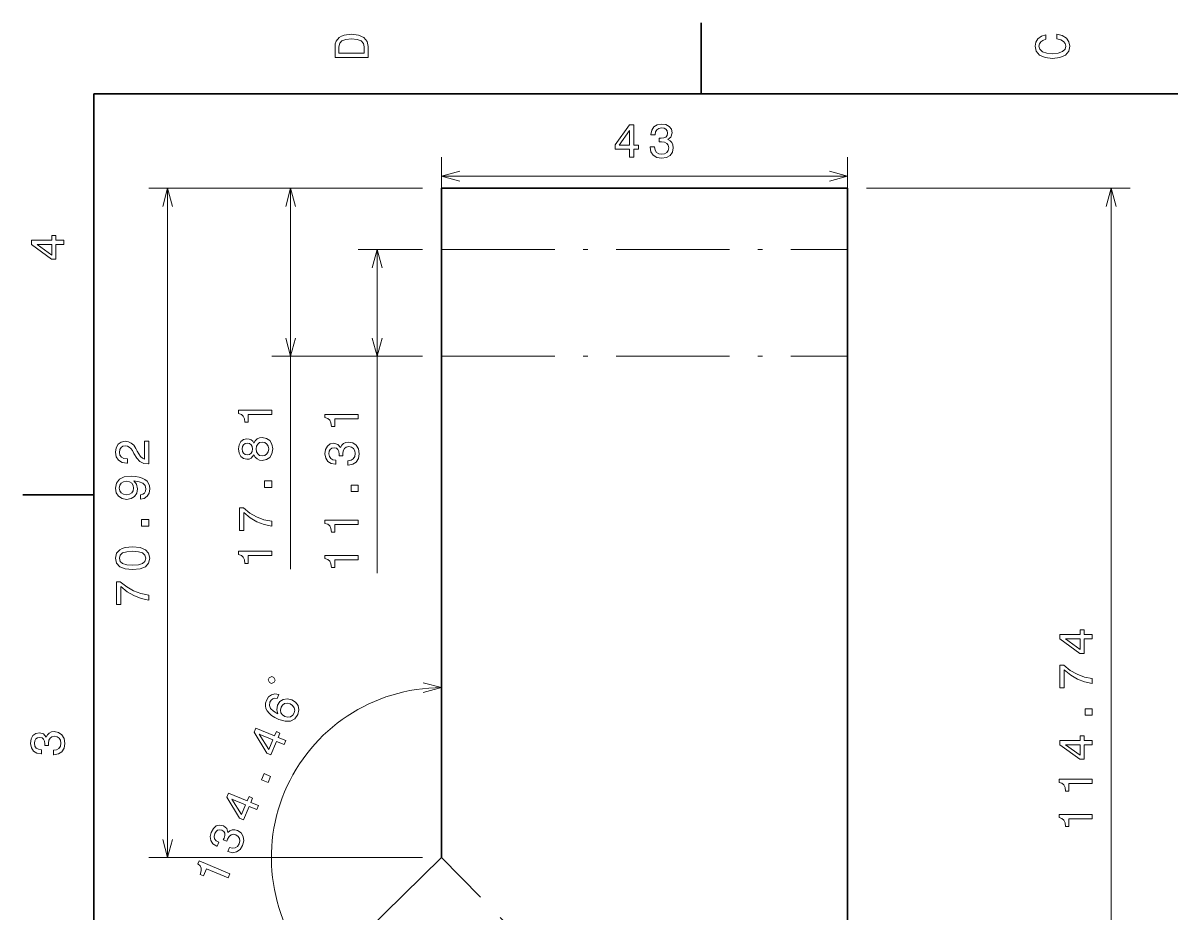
# Model space of a CAD drawing. Extents: x 0 to 297, y 0 to 210.
# Drawn here: x 2.5 to 124, y 113.2 to 207.5 of the extents above; entities that cross this region are included whole.
import ezdxf

# ---------------------------------------------------------------- set-up
doc = ezdxf.new("R2010")
doc.units = 0
doc.linetypes.add('DASHDOT', pattern=[18.5, 12, -3, 0.5, -3])

msp = doc.modelspace()

# ---------------------------------------------------------------- linework, layer by layer
at = {"color": 7, "lineweight": 35, "ltscale": 0.1875}
for p, q in [((74.300003, 200), (74.300003, 207.5)), ((10, 157.5), (2.5, 157.5))]:
    msp.add_line(p, q, dxfattribs=at)
at = {"color": 7, "lineweight": 35}
for p, q in [((287, 200), (10, 200)), ((10, 200), (10, 10)), ((46.8041, 189.995148), (89.804108, 189.995148)), ((46.8041, 172.182983), (46.8041, 119.073425)), ((89.804108, 75.258858), (89.804108, 172.182983))]:
    msp.add_line(p, q, dxfattribs=at)
at = {"color": 7, "lineweight": 13, "ltscale": 0.477097}
for p, q in [((46.8041, 174.182983), (46.8041, 193.266876)), ((89.804108, 174.182983), (89.804108, 193.266876))]:
    msp.add_line(p, q, dxfattribs=at)
at = {"color": 7, "lineweight": 13}
for p, q in [((46.8041, 191.266876), (89.804108, 191.266876)), ((44.8041, 189.995148), (15.813324, 189.995148)), ((17.813324, 119.073425), (17.813324, 189.995148)), ((30.835213, 149.63797), (30.835213, 189.995148)), ((91.804108, 189.995148), (119.704849, 189.995148)), ((117.704849, 75.258858), (117.704849, 189.995148)), ((39.997482, 149.202866), (39.997482, 183.495148)), ((44.8041, 119.073425), (15.813324, 119.073425))]:
    msp.add_line(p, q, dxfattribs=at)
at = {"color": 7, "lineweight": 13, "ltscale": 0.399222}
for p, q in [((44.8041, 189.995148), (28.835213, 189.995148)), ((44.8041, 172.182983), (28.835213, 172.182983))]:
    msp.add_line(p, q, dxfattribs=at)
at = {"color": 7, "lineweight": 35, "ltscale": 0.1625}
for p, q in [((46.8041, 183.495148), (46.8041, 189.995148)), ((89.804108, 183.495148), (89.804108, 189.995148))]:
    msp.add_line(p, q, dxfattribs=at)
at = {"color": 7, "lineweight": 13, "ltscale": 0.170165}
for p, q in [((44.8041, 183.495148), (37.997482, 183.495148)), ((44.8041, 172.182983), (37.997482, 172.182983))]:
    msp.add_line(p, q, dxfattribs=at)
at = {"color": 7, "lineweight": 35, "ltscale": 0.282804}
for p, q in [((46.8041, 172.182983), (46.8041, 183.495148)), ((89.804108, 172.182983), (89.804108, 183.495148)), ((46.8041, 119.073425), (38.730499, 111.149918))]:
    msp.add_line(p, q, dxfattribs=at)
at = {"color": 7, "linetype": 'DASHDOT', "lineweight": 13}
for p, q in [((46.8041, 183.495148), (89.804108, 183.495148)), ((46.8041, 172.182983), (89.804108, 172.182983)), ((89.804108, 75.258858), (46.8041, 119.073425))]:
    msp.add_line(p, q, dxfattribs=at)
at = {"color": 7, "lineweight": 13}
for points in [[(35.533215, 204.994965), (35.533215, 203.829971), (39.033215, 203.829971), (39.033215, 204.994965), (38.922264, 205.544678), (38.584366, 205.953171), (38.034657, 206.205338), (37.283215, 206.296112), (36.516644, 206.215424), (36.21405, 206.114563), (35.971977, 205.973343), (35.644165, 205.56485), (35.563473, 205.297562)], [(35.951801, 204.959656), (36.027451, 205.342941), (36.259438, 205.605194), (36.672985, 205.761536), (37.283215, 205.811966), (37.873272, 205.756485), (38.286816, 205.600143), (38.533936, 205.332855), (38.614628, 204.959656), (38.614628, 204.298996), (35.951801, 204.298996)], [(111.93206, 205.817017), (112.35569, 205.716141), (112.658287, 205.549713), (112.844887, 205.317734), (112.905403, 205.045395), (112.814629, 204.71759), (112.54229, 204.460388), (112.098488, 204.28891), (111.483215, 204.233429), (110.872986, 204.28891), (110.424141, 204.455338), (110.151802, 204.71254), (110.055984, 205.045395), (110.106415, 205.287476), (110.247627, 205.494247), (110.474571, 205.655624), (110.787247, 205.766571), (110.787247, 206.245682), (110.308144, 206.094391), (109.94503, 205.832138), (109.718086, 205.474075), (109.637398, 205.045395), (109.763474, 204.510818), (110.116501, 204.10231), (110.696472, 203.840057), (111.483215, 203.749283), (112.269958, 203.840057), (112.84993, 204.10231), (113.208, 204.510818), (113.329041, 205.045395), (113.233215, 205.51442), (112.965927, 205.892654), (112.527161, 206.159943), (111.93206, 206.301163)], [(66.713463, 193.266876), (67.167358, 193.266876), (67.167358, 194.134308), (67.666634, 194.134308), (67.666634, 194.537766), (67.167358, 194.537766), (67.167358, 196.691223), (66.70842, 196.691223), (65.175278, 194.57811), (65.175278, 194.134308), (66.713463, 194.134308)], [(65.598915, 194.537766), (66.713463, 196.106216), (66.713463, 194.537766)], [(68.901215, 194.366302), (68.901215, 194.330994), (68.981911, 193.846848), (69.218941, 193.483734), (69.59214, 193.25174), (70.086372, 193.166016), (70.61087, 193.25174), (71.004242, 193.473648), (71.256401, 193.826675), (71.347183, 194.280563), (71.306839, 194.57811), (71.195885, 194.82019), (71.014328, 195.00679), (70.772255, 195.14296), (71.100067, 195.415298), (71.216057, 195.849014), (71.140411, 196.242386), (70.923553, 196.539932), (70.570526, 196.726532), (70.086372, 196.792099), (69.632484, 196.711395), (69.2845, 196.489502), (69.057556, 196.136475), (68.981911, 195.66745), (68.981911, 195.632156), (69.430756, 195.632156), (69.4711, 195.95491), (69.602226, 196.186905), (69.814041, 196.32811), (70.111588, 196.378555), (70.37384, 196.338196), (70.565483, 196.2323), (70.681473, 196.060822), (70.726868, 195.828842), (70.681473, 195.581711), (70.56044, 195.415298), (70.348625, 195.314423), (70.061157, 195.284164), (69.864471, 195.289215), (69.864471, 194.890793), (70.111588, 194.900879), (70.429314, 194.855499), (70.666344, 194.734451), (70.807556, 194.537766), (70.857986, 194.280563), (70.802513, 193.988052), (70.656258, 193.771194), (70.424271, 193.635025), (70.116638, 193.589645), (69.798912, 193.640076), (69.566925, 193.791367), (69.42067, 194.033447), (69.365196, 194.366302)], [(6.833213, 184.02739), (6.833213, 184.481277), (5.965778, 184.481277), (5.965778, 184.98056), (5.56232, 184.98056), (5.56232, 184.481277), (3.408862, 184.481277), (3.408862, 184.022339), (5.521974, 182.489197), (5.965778, 182.489197), (5.965778, 184.02739)], [(5.56232, 182.912827), (3.993876, 184.02739), (5.56232, 184.02739)], [(28.835213, 166.009293), (28.835213, 166.468231), (25.309998, 166.468231), (25.309998, 166.12529), (25.61763, 166.034515), (25.824409, 165.852951), (25.945442, 165.575577), (25.985786, 165.192291), (26.343857, 165.192291), (26.343857, 166.009293)], [(37.997482, 165.574203), (37.997482, 166.033142), (34.472267, 166.033142), (34.472267, 165.690201), (34.7799, 165.599426), (34.986679, 165.417862), (35.107712, 165.140488), (35.148056, 164.757202), (35.506126, 164.757202), (35.506126, 165.574203)], [(15.813324, 160.775787), (15.813324, 163.181412), (15.379608, 163.181412), (15.379608, 161.280121), (15.142578, 161.386017), (14.945892, 161.567581), (14.587814, 162.12738), (14.436523, 162.424927), (14.219666, 162.757782), (13.967499, 162.994812), (13.669952, 163.130981), (13.332062, 163.181412), (12.908432, 163.095673), (12.575577, 162.858643), (12.363754, 162.495529), (12.288101, 162.026505), (12.37384, 161.542358), (12.61087, 161.17421), (12.98912, 160.93718), (13.488403, 160.856476), (13.559006, 160.856476), (13.559006, 161.315414), (13.518661, 161.315414), (13.17572, 161.360809), (12.923553, 161.496979), (12.762177, 161.713837), (12.706696, 162.001297), (12.757126, 162.293808), (12.883209, 162.510666), (13.079895, 162.651871), (13.327011, 162.702301), (13.559006, 162.667007), (13.755692, 162.571182), (13.927155, 162.40979), (14.078461, 162.187897), (14.239838, 161.89035), (14.552521, 161.396103), (14.885376, 161.048126), (15.288834, 160.841354), (15.798187, 160.775787)], [(26.949043, 161.738693), (27.090256, 161.481491), (27.286942, 161.304977), (27.534058, 161.194016), (27.831612, 161.158722), (28.280457, 161.23941), (28.628441, 161.471405), (28.850342, 161.84964), (28.936081, 162.364044), (28.850342, 162.873413), (28.628441, 163.251663), (28.280457, 163.483643), (27.831612, 163.569382), (27.534058, 163.529037), (27.286942, 163.423126), (27.090256, 163.241577), (26.949043, 162.98941), (26.828011, 163.191147), (26.661583, 163.332352), (26.459854, 163.418091), (26.212738, 163.448349), (25.854668, 163.367645), (25.5672, 163.155838), (25.3806, 162.812897), (25.309998, 162.364044), (25.3806, 161.910156), (25.5672, 161.567215), (25.854668, 161.350357), (26.212738, 161.274719), (26.459854, 161.299927), (26.661583, 161.385666)], [(26.253082, 161.753815), (26.031181, 161.794159), (25.859711, 161.915207), (25.753799, 162.106842), (25.713455, 162.364044), (25.753799, 162.616211), (25.859711, 162.807861), (26.031181, 162.928894), (26.253082, 162.974274), (26.480026, 162.928894), (26.65654, 162.807861), (26.77253, 162.616211), (26.807838, 162.364044), (26.767487, 162.106842), (26.65654, 161.915207), (26.480026, 161.794159)], [(27.821526, 161.642868), (27.55423, 161.688263), (27.352501, 161.834518), (27.221382, 162.061462), (27.175987, 162.364044), (27.221382, 162.661606), (27.352501, 162.88855), (27.55423, 163.034805), (27.821526, 163.085236), (28.108986, 163.034805), (28.325844, 162.88855), (28.467056, 162.661606), (28.512444, 162.364044), (28.467056, 162.061462), (28.325844, 161.834518), (28.108986, 161.688263)], [(36.898056, 160.658066), (36.933365, 160.658066), (37.417511, 160.738754), (37.780624, 160.975784), (38.012611, 161.348984), (38.098351, 161.843231), (38.012611, 162.367722), (37.79071, 162.761093), (37.437683, 163.01326), (36.983795, 163.104034), (36.686241, 163.06369), (36.444168, 162.952744), (36.257568, 162.771179), (36.121399, 162.529099), (35.849068, 162.856918), (35.415352, 162.972916), (35.02198, 162.897263), (34.724426, 162.680405), (34.537827, 162.327377), (34.472267, 161.843231), (34.552956, 161.389343), (34.774857, 161.041351), (35.127884, 160.814407), (35.596909, 160.738754), (35.63221, 160.738754), (35.63221, 161.187607), (35.309441, 161.227951), (35.077454, 161.35907), (34.936241, 161.570892), (34.885811, 161.868439), (34.926155, 162.130692), (35.032066, 162.322327), (35.203537, 162.438324), (35.435524, 162.483719), (35.68264, 162.438324), (35.849068, 162.317291), (35.949928, 162.105469), (35.980194, 161.818008), (35.975151, 161.621323), (36.373566, 161.621323), (36.36348, 161.868439), (36.408867, 162.186172), (36.5299, 162.423203), (36.726585, 162.564407), (36.983795, 162.614838), (37.276299, 162.559372), (37.493156, 162.413116), (37.629326, 162.181122), (37.674713, 161.873489), (37.624283, 161.555756), (37.472984, 161.323776), (37.230911, 161.177521), (36.898056, 161.12204)], [(14.945892, 157.059937), (15.344299, 157.13559), (15.651947, 157.352448), (15.843582, 157.695389), (15.914185, 158.149277), (15.878891, 158.446823), (15.788101, 158.714127), (15.631775, 158.941071), (15.409866, 159.132706), (15.132492, 159.284012), (14.789551, 159.394958), (14.396179, 159.46051), (13.942291, 159.485733), (13.231186, 159.399994), (12.711746, 159.152878), (12.399063, 158.759506), (12.288101, 158.219879), (12.378891, 157.725647), (12.620956, 157.352448), (12.994156, 157.110367), (13.463181, 157.029678), (13.947327, 157.110367), (14.315491, 157.347412), (14.54747, 157.700424), (14.623123, 158.149277), (14.527298, 158.623337), (14.234787, 158.981415), (14.794586, 158.900726), (15.193008, 158.739334), (15.430038, 158.492218), (15.505692, 158.154327), (15.470383, 157.892075), (15.359436, 157.700424), (15.182922, 157.574356), (14.945892, 157.523911)], [(13.45813, 157.518875), (13.145462, 157.569305), (12.898346, 157.71051), (12.742004, 157.932419), (12.686523, 158.219879), (12.742004, 158.517441), (12.898346, 158.744385), (13.140411, 158.88559), (13.453094, 158.941071), (13.770813, 158.88559), (14.007843, 158.744385), (14.154099, 158.51239), (14.204529, 158.204758), (14.154099, 157.927383), (14.007843, 157.71051), (13.775864, 157.569305)], [(28.835213, 158.280045), (28.835213, 158.976013), (28.083771, 158.976013), (28.083771, 158.280045)], [(37.997482, 157.844955), (37.997482, 158.540924), (37.24604, 158.540924), (37.24604, 157.844955)], [(28.835213, 154.190994), (28.835213, 154.700363), (28.003082, 154.866791), (27.226425, 155.159302), (26.505241, 155.572845), (25.829453, 156.112473), (25.410858, 156.112473), (25.410858, 153.711884), (25.869797, 153.711884), (25.869797, 155.628311), (26.550629, 155.073563), (27.261726, 154.654968), (28.018211, 154.362473)], [(15.813324, 154.18631), (15.813324, 154.882278), (15.06189, 154.882278), (15.06189, 154.18631)], [(37.997482, 154.366135), (37.997482, 154.825073), (34.472267, 154.825073), (34.472267, 154.482132), (34.7799, 154.391357), (34.986679, 154.209793), (35.107712, 153.932419), (35.148056, 153.549133), (35.506126, 153.549133), (35.506126, 154.366135)], [(14.103668, 149.582855), (14.895462, 149.658493), (15.460297, 149.895538), (15.803238, 150.273773), (15.914185, 150.798264), (15.803238, 151.317719), (15.460297, 151.695969), (14.895462, 151.927948), (14.103668, 152.008652), (13.316925, 151.927948), (13.004242, 151.832138), (12.74704, 151.695969), (12.404099, 151.317719), (12.288101, 150.798264), (12.404099, 150.273773), (12.75209, 149.895538), (13.316925, 149.658493)], [(14.103668, 150.067001), (13.493439, 150.107346), (13.054672, 150.233429), (12.79747, 150.460373), (12.706696, 150.798264), (12.79747, 151.131119), (13.054672, 151.358063), (13.493439, 151.484146), (14.103668, 151.52449), (14.718948, 151.484146), (15.1577, 151.358063), (15.414902, 151.131119), (15.500641, 150.798264), (15.414902, 150.460373), (15.1577, 150.233429), (14.718948, 150.107346)], [(28.835213, 151.065201), (28.835213, 151.524139), (25.309998, 151.524139), (25.309998, 151.181198), (25.61763, 151.090424), (25.824409, 150.908859), (25.945442, 150.631485), (25.985786, 150.248199), (26.343857, 150.248199), (26.343857, 151.065201)], [(37.997482, 150.630112), (37.997482, 151.08905), (34.472267, 151.08905), (34.472267, 150.746109), (34.7799, 150.655334), (34.986679, 150.47377), (35.107712, 150.196396), (35.148056, 149.81311), (35.506126, 149.81311), (35.506126, 150.630112)], [(15.813324, 146.361237), (15.813324, 146.870605), (14.981186, 147.037033), (14.204529, 147.329544), (13.483353, 147.743088), (12.807556, 148.282715), (12.388977, 148.282715), (12.388977, 145.882126), (12.8479, 145.882126), (12.8479, 147.798553), (13.528748, 147.243805), (14.239838, 146.825211), (14.996323, 146.532715)], [(115.704849, 142.244446), (115.704849, 142.698334), (114.837418, 142.698334), (114.837418, 143.197617), (114.43396, 143.197617), (114.43396, 142.698334), (112.280502, 142.698334), (112.280502, 142.239395), (114.393616, 140.706253), (114.837418, 140.706253), (114.837418, 142.244446)], [(114.43396, 141.129883), (112.865517, 142.244446), (114.43396, 142.244446)], [(115.704849, 137.530029), (115.704849, 138.039398), (114.872719, 138.205826), (114.096062, 138.498322), (113.374878, 138.911865), (112.699089, 139.451492), (112.280502, 139.451492), (112.280502, 137.050919), (112.739433, 137.050919), (112.739433, 138.967346), (113.420273, 138.412598), (114.131363, 137.994003), (114.887848, 137.701492)], [(29.105278, 137.64505), (29.19558, 137.860199), (29.070732, 138.165665), (28.855583, 138.255966), (28.550125, 138.131119), (28.459824, 137.91597), (28.584671, 137.610504), (28.79982, 137.520203)], [(29.584908, 136.350952), (29.17115, 136.4207), (28.806259, 136.333191), (28.496826, 136.091156), (28.264618, 135.707306), (28.182014, 135.419281), (28.17083, 135.145035), (28.22715, 134.875259), (28.357597, 134.612671), (28.554802, 134.365814), (28.823433, 134.132751), (29.163475, 133.913452), (29.569534, 133.721146), (30.261093, 133.518387), (30.835709, 133.545212), (31.278214, 133.791565), (31.586662, 134.252808), (31.692284, 134.739014), (31.618156, 135.174866), (31.367722, 135.542511), (30.963783, 135.805038), (30.488831, 135.911392), (30.059586, 135.839966), (29.707092, 135.599579), (29.46093, 135.221588), (29.368515, 134.740784), (29.495003, 134.299362), (29.012756, 134.583817), (28.70784, 134.88681), (28.584923, 135.206406), (28.643242, 135.553864), (28.77803, 135.770752), (28.949852, 135.906479), (29.161407, 135.954422), (29.405342, 135.923141)], [(30.779106, 135.352005), (31.050606, 135.177887), (31.219162, 134.953995), (31.280144, 134.682281), (31.217346, 134.402344), (31.055687, 134.147507), (30.8237, 133.998749), (30.543884, 133.957581), (30.233353, 134.038696), (29.964554, 134.206207), (29.800644, 134.428146), (29.750923, 134.700607), (29.820778, 135.010391), (29.977333, 135.240036), (30.196114, 135.383392), (30.469322, 135.42186)], [(115.704849, 134.147034), (115.704849, 134.843002), (114.953415, 134.843002), (114.953415, 134.147034)], [(30.135597, 131.056213), (30.311256, 131.474731), (29.511421, 131.81044), (29.704651, 132.270813), (29.332626, 132.426956), (29.139404, 131.966583), (27.153755, 132.800003), (26.976143, 132.376831), (28.331238, 130.145355), (28.740463, 129.973602), (29.335754, 131.391922)], [(5.73379, 129.979111), (5.769093, 129.979111), (6.253242, 130.059799), (6.616354, 130.296829), (6.848343, 130.670029), (6.934078, 131.164276), (6.848343, 131.688766), (6.626441, 132.082138), (6.273415, 132.334305), (5.819525, 132.425079), (5.521974, 132.384735), (5.279899, 132.273788), (5.0933, 132.092224), (4.957133, 131.850143), (4.684798, 132.177963), (4.251081, 132.293961), (3.857709, 132.218307), (3.560158, 132.00145), (3.373559, 131.648422), (3.307997, 131.164276), (3.388689, 130.710388), (3.610591, 130.362396), (3.963617, 130.135452), (4.432637, 130.059799), (4.46794, 130.059799), (4.46794, 130.508652), (4.145173, 130.548996), (3.913184, 130.680115), (3.771974, 130.891937), (3.721542, 131.189484), (3.761888, 131.451736), (3.867795, 131.643372), (4.039265, 131.759369), (4.271254, 131.804764), (4.518372, 131.759369), (4.684798, 131.638336), (4.785663, 131.426514), (4.815922, 131.139053), (4.810879, 130.942368), (5.209294, 130.942368), (5.199208, 131.189484), (5.244596, 131.507217), (5.365634, 131.744247), (5.56232, 131.885452), (5.819525, 131.935883), (6.112032, 131.880417), (6.328891, 131.734161), (6.465058, 131.502167), (6.510447, 131.194534), (6.460014, 130.876801), (6.308718, 130.644821), (6.066643, 130.498566), (5.73379, 130.443085)], [(28.532394, 130.52037), (27.517517, 132.155075), (28.963737, 131.548065)], [(115.704849, 131.036362), (115.704849, 131.490265), (114.837418, 131.490265), (114.837418, 131.989532), (114.43396, 131.989532), (114.43396, 131.490265), (112.280502, 131.490265), (112.280502, 131.031326), (114.393616, 129.498184), (114.837418, 129.498184), (114.837418, 131.036362)], [(114.43396, 129.921814), (112.865517, 131.036362), (114.43396, 131.036362)], [(28.447685, 127.034683), (28.717033, 127.676422), (28.024147, 127.967239), (27.754799, 127.325516)], [(115.704849, 126.93219), (115.704849, 127.391129), (112.179642, 127.391129), (112.179642, 127.048187), (112.487274, 126.957397), (112.694046, 126.775848), (112.815079, 126.498474), (112.855431, 126.115189), (113.213501, 126.115189), (113.213501, 126.93219)], [(27.243813, 124.166428), (27.419472, 124.584946), (26.619637, 124.920654), (26.812866, 125.381027), (26.440842, 125.53717), (26.24762, 125.076797), (24.261971, 125.910217), (24.084358, 125.487045), (25.439453, 123.255569), (25.848679, 123.083817), (26.44397, 124.502136)], [(25.64061, 123.630585), (24.625732, 125.265289), (26.071953, 124.658279)], [(115.704849, 123.196167), (115.704849, 123.655106), (112.179642, 123.655106), (112.179642, 123.312164), (112.487274, 123.221375), (112.694046, 123.039825), (112.815079, 122.762451), (112.855431, 122.379166), (113.213501, 122.379166), (113.213501, 123.196167)], [(24.184967, 119.719406), (24.217522, 119.705734), (24.695168, 119.592773), (25.121719, 119.670807), (25.480064, 119.92514), (25.750397, 120.347687), (25.874329, 120.864487), (25.82196, 121.31308), (25.594032, 121.68222), (25.210648, 121.941589), (24.92067, 122.019547), (24.654518, 122.010925), (24.412193, 121.915726), (24.192947, 121.745209), (24.068703, 122.152878), (23.713676, 122.427689), (23.321678, 122.510178), (22.963387, 122.425369), (22.654709, 122.172073), (22.406883, 121.751022), (22.305626, 121.30127), (22.375557, 120.894531), (22.613243, 120.548645), (23.016441, 120.297379), (23.048988, 120.283707), (23.222702, 120.697586), (22.940697, 120.859695), (22.777534, 121.070389), (22.729301, 121.320343), (22.797958, 121.614227), (22.936653, 121.840424), (23.108475, 121.976151), (23.311478, 122.016739), (23.542953, 121.968811), (23.75325, 121.831314), (23.859863, 121.655304), (23.870888, 121.420959), (23.787537, 121.14418), (23.706772, 120.964783), (24.074135, 120.810593), (24.160477, 121.042343), (24.325294, 121.317749), (24.528633, 121.489471), (24.764641, 121.543549), (25.021317, 121.490509), (25.269562, 121.326157), (25.412918, 121.107376), (25.448692, 120.840759), (25.37149, 120.539536), (25.202019, 120.266083), (24.972733, 120.110733), (24.692917, 120.069565), (24.364532, 120.147232)], [(24.209549, 116.93718), (24.387161, 117.360352), (21.13665, 118.724655), (21.003929, 118.408432), (21.252457, 118.205673), (21.372856, 117.958237), (21.377113, 117.65564), (21.265976, 117.286606), (21.596146, 117.148026), (21.912331, 117.901367)]]:
    msp.add_lwpolyline(points, close=True, dxfattribs=at)
for points in [[(48.735954, 191.784515), (46.8041, 191.266876), (48.735954, 190.749237)], [(87.872253, 190.749237), (89.804108, 191.266876), (87.872253, 191.784515)], [(18.330963, 188.063293), (17.813324, 189.995148), (17.295685, 188.063293)], [(31.352852, 188.063293), (30.835213, 189.995148), (30.317574, 188.063293)], [(118.222488, 188.063293), (117.704849, 189.995148), (117.187218, 188.063293)], [(40.515121, 181.563293), (39.997482, 183.495148), (39.479843, 181.563293)], [(30.317574, 174.114838), (30.835213, 172.182983), (31.352852, 174.114838)], [(39.479843, 174.114838), (39.997482, 172.182983), (40.515121, 174.114838)], [(44.872253, 136.562881), (46.8041, 137.080521), (44.872253, 137.59816)], [(17.295685, 121.00528), (17.813324, 119.073425), (18.330963, 121.00528)]]:
    msp.add_lwpolyline(points, dxfattribs=at)
msp.add_arc((46.8041, 119.073425), 18.007105, 90.000003, 224.462423, dxfattribs=at)

doc.saveas('drawing.dxf')
